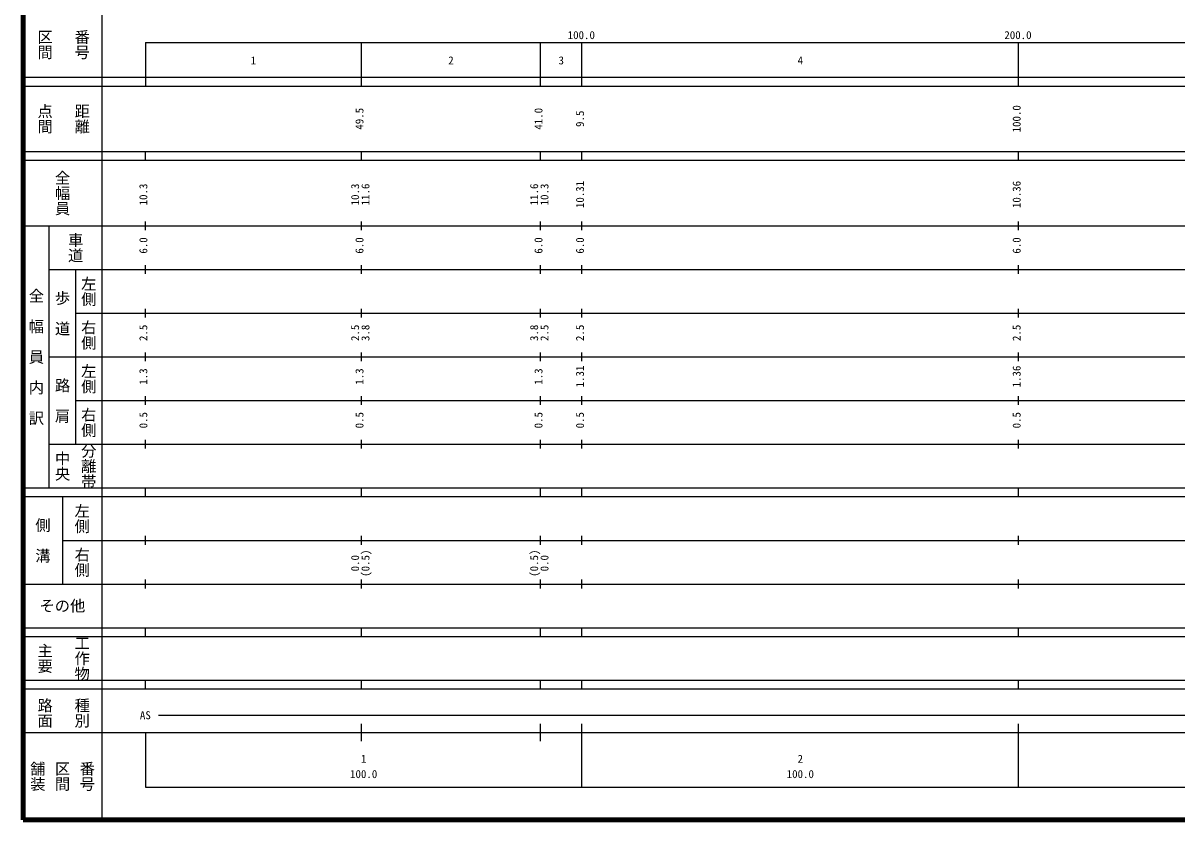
# Model space of a CAD drawing. Units: millimetres on the paper, enlarged 1000 times. Extents: x 40000 to 680136, y 20000 to 380000.
# Drawn here: x 40000 to 304249, y 20000 to 202409 of the extents above; entities that cross this region are included whole.
import ezdxf
from ezdxf.enums import TextEntityAlignment as Align

# ---------------------------------------------------------------- set-up
doc = ezdxf.new("R2010")
doc.units = ezdxf.units.MM
doc.header["$LTSCALE"] = 1000
doc.layers.add('M-TTL', color=2, linetype='Continuous', lineweight=140)
doc.layers.add('M-TTL-BAND', color=7, linetype='Continuous', lineweight=25)
doc.styles.add('@ＭＳ ゴシック', font='')
doc.styles.add('ＭＳ ゴシック', font='')
doc.styles.get('@ＭＳ ゴシック').set_extended_font_data('@MS Gothic')
doc.styles.get('ＭＳ ゴシック').set_extended_font_data('MS Gothic')

msp = doc.modelspace()

# ---------------------------------------------------------------- linework, layer by layer
at = {"layer": 'M-TTL'}
for p, q in [((40000, 380000), (40000, 20000)), ((40000, 20000), (680000, 20000))]:
    msp.add_line(p, q, dxfattribs=at)
at = {"layer": 'M-TTL-BAND'}
for p, q in [((58000, 370000), (58000, 20000)), ((68000, 198000), (579000, 198000)), ((68000, 198000), (68000, 188000)), ((117500, 188000), (117500, 198000)), ((158500, 188000), (158500, 198000)), ((168000, 188000), (168000, 198000)), ((268000, 188000), (268000, 198000)), ((40000, 190000), (579000, 190000)), ((40000, 188000), (579000, 188000)), ((40000, 173000), (579000, 173000)), ((68000, 171000), (68000, 173000)), ((117500, 171000), (117500, 173000)), ((158500, 171000), (158500, 173000)), ((168000, 171000), (168000, 173000)), ((268000, 171000), (268000, 173000)), ((40000, 171000), (579000, 171000)), ((40000, 156000), (579000, 156000)), ((46000, 96000), (46000, 156000)), ((68000, 155000), (68000, 157000)), ((117500, 155000), (117500, 157000)), ((158500, 155000), (158500, 157000)), ((168000, 155000), (168000, 157000)), ((268000, 155000), (268000, 157000)), ((46000, 146000), (579000, 146000)), ((52000, 146000), (52000, 106000)), ((68000, 145000), (68000, 147000)), ((117500, 145000), (117500, 147000)), ((158500, 145000), (158500, 147000)), ((168000, 145000), (168000, 147000)), ((268000, 145000), (268000, 147000)), ((52000, 136000), (579000, 136000)), ((68000, 135000), (68000, 137000)), ((117500, 135000), (117500, 137000)), ((158500, 135000), (158500, 137000)), ((168000, 135000), (168000, 137000)), ((268000, 135000), (268000, 137000)), ((68000, 125000), (68000, 127000)), ((117500, 125000), (117500, 127000)), ((158500, 125000), (158500, 127000)), ((168000, 125000), (168000, 127000)), ((268000, 125000), (268000, 127000)), ((46000, 126000), (579000, 126000)), ((68000, 115000), (68000, 117000)), ((117500, 115000), (117500, 117000)), ((158500, 115000), (158500, 117000)), ((168000, 115000), (168000, 117000)), ((268000, 115000), (268000, 117000)), ((52000, 116000), (579000, 116000)), ((46000, 106000), (579000, 106000)), ((68000, 105000), (68000, 107000)), ((117500, 105000), (117500, 107000)), ((158500, 105000), (158500, 107000)), ((168000, 105000), (168000, 107000)), ((268000, 105000), (268000, 107000)), ((40000, 96000), (579000, 96000)), ((68000, 94000), (68000, 96000)), ((117500, 94000), (117500, 96000)), ((158500, 94000), (158500, 96000)), ((168000, 94000), (168000, 96000)), ((268000, 94000), (268000, 96000)), ((40000, 94000), (579000, 94000)), ((49000, 94000), (49000, 74000)), ((68000, 83000), (68000, 85000)), ((117500, 83000), (117500, 85000)), ((158500, 83000), (158500, 85000)), ((168000, 83000), (168000, 85000)), ((268000, 83000), (268000, 85000)), ((49000, 84000), (579000, 84000)), ((40000, 74000), (579000, 74000)), ((68000, 73000), (68000, 75000)), ((117500, 73000), (117500, 75000)), ((158500, 73000), (158500, 75000)), ((168000, 73000), (168000, 75000)), ((268000, 73000), (268000, 75000)), ((40000, 64000), (579000, 64000)), ((68000, 62000), (68000, 64000)), ((117500, 62000), (117500, 64000)), ((158500, 62000), (158500, 64000)), ((168000, 62000), (168000, 64000)), ((268000, 62000), (268000, 64000)), ((40000, 62000), (579000, 62000)), ((40000, 52000), (579000, 52000)), ((68000, 50000), (68000, 52000)), ((117500, 50000), (117500, 52000)), ((158500, 50000), (158500, 52000)), ((168000, 50000), (168000, 52000)), ((268000, 50000), (268000, 52000)), ((40000, 50000), (579000, 50000)), ((71000, 44000), (565000, 44000)), ((40000, 40000), (579000, 40000)), ((68000, 40000), (68000, 27500)), ((117500, 38000), (117500, 42000)), ((158500, 38000), (158500, 42000)), ((168000, 27500), (168000, 42000)), ((268000, 27500), (268000, 42000)), ((68000, 27500), (579000, 27500))]:
    msp.add_line(p, q, dxfattribs=at)

# ---------------------------------------------------------------- texts
at = {"layer": 'M-TTL-BAND', "style": '@ＭＳ ゴシック'}
for s, p in [('区間', (45000, 197500)), ('番号', (53500, 197500)), ('点間', (45000, 180500)), ('距離', (53500, 180500)), ('全幅員', (49000, 163500)), ('車道', (52000, 151000)), ('左側', (55000, 141000)), ('全\u3000幅\u3000員\u3000内\u3000訳', (43000, 126000)), ('歩\u3000道', (49000, 136000)), ('右側', (55000, 131000)), ('左側', (55000, 121000)), ('路\u3000肩', (49000, 116000)), ('右側', (55000, 111000)), ('分離帯', (55000, 101000)), ('中央', (49000, 101000)), ('左側', (53500, 89000)), ('側\u3000溝', (44500, 84000)), ('右側', (53500, 79000)), ('工作物', (53500, 57000)), ('主要', (45000, 57000)), ('路面', (45000, 44500)), ('種別', (53500, 44500)), ('舗装', (43333, 30000)), ('区間', (49000, 30000)), ('番号', (54667, 30000))]:
    msp.add_text(s, height=2566, rotation=270, dxfattribs=at).set_placement(p, align=Align.MIDDLE_CENTER)
at = {"layer": 'M-TTL-BAND', "style": 'ＭＳ ゴシック'}
for s, p in [('100.0', (167844, 198195)), ('200.0', (267844, 198195)), ('1', (92750, 192405)), ('2', (138000, 192405)), ('3', (163250, 192405)), ('4', (218000, 192405)), ('AS', (68000, 42500)), ('1', (118000, 32523)), ('2', (218000, 32523)), ('100.0', (118000, 29033)), ('100.0', (218000, 29033))]:
    msp.add_text(s, height=1833, dxfattribs=at).set_placement(p, align=Align.BOTTOM_CENTER)
for s, p in [('49.5', (118500, 180500)), ('41.0', (159500, 180500)), ('100.0', (269000, 180500)), ('9.5', (169000, 180500)), ('10.3', (69000, 163174)), ('10.3', (117500, 163174)), ('11.6', (119870, 163174)), ('11.6', (158500, 163174)), ('10.3', (160870, 163174)), ('10.31', (169000, 163174)), ('10.36', (269000, 163174)), ('6.0', (69000, 151500)), ('6.0', (118500, 151500)), ('6.0', (159500, 151500)), ('6.0', (169000, 151500)), ('6.0', (269000, 151500)), ('2.5', (69000, 131500)), ('2.5', (117500, 131500)), ('3.8', (119870, 131500)), ('3.8', (158500, 131500)), ('2.5', (160870, 131500)), ('2.5', (169000, 131500)), ('2.5', (269000, 131500)), ('1.3', (69000, 121500)), ('1.3', (118500, 121500)), ('1.3', (159500, 121500)), ('1.31', (169000, 121500)), ('1.36', (269000, 121500)), ('0.5', (69000, 111500)), ('0.5', (118500, 111500)), ('0.5', (159500, 111500)), ('0.5', (169000, 111500)), ('0.5', (269000, 111500)), ('0.0', (117500, 78764)), ('(0.5)', (119870, 78764)), ('(0.5)', (158500, 78764)), ('0.0', (160870, 78764))]:
    msp.add_text(s, height=1833, rotation=90, dxfattribs=at).set_placement(p, align=Align.BOTTOM_CENTER)
msp.add_text('その他', height=2566, dxfattribs=at).set_placement((49000, 69000), align=Align.MIDDLE_CENTER)

doc.saveas('drawing.dxf')
